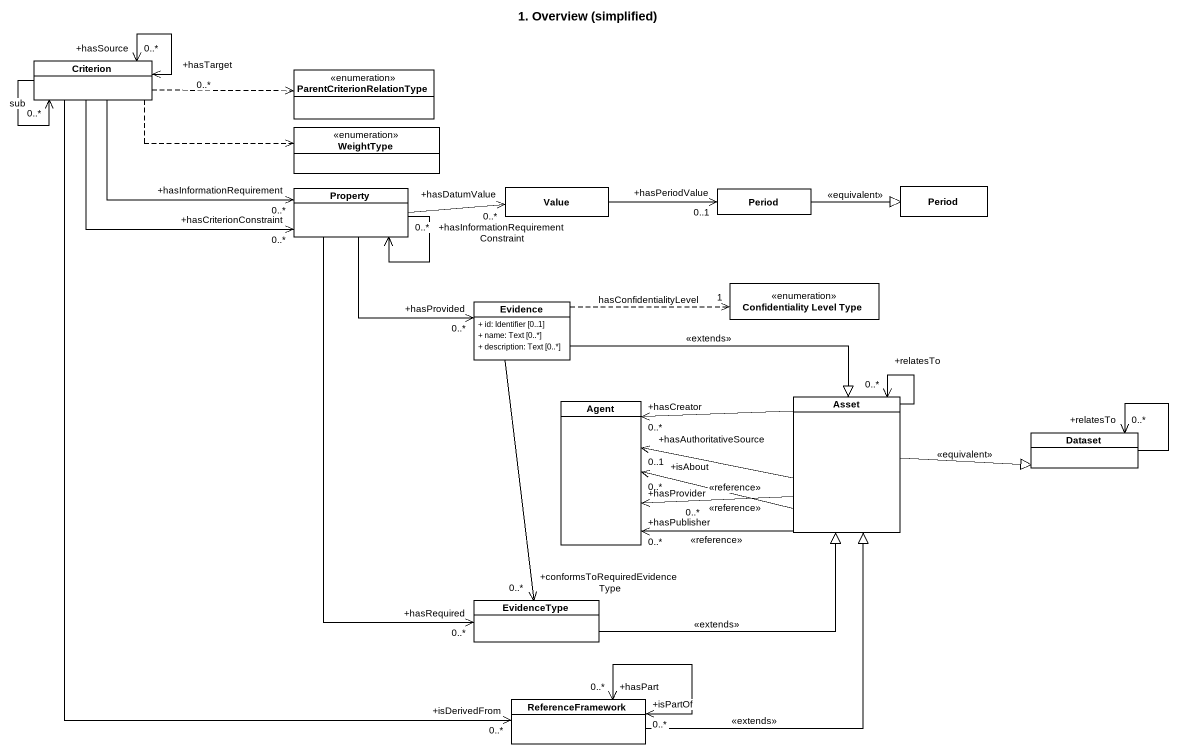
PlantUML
@startuml
title 1. Overview (simplified)
hide circle
hide empty members
skinparam classAttributeIconSize 0
class Criterion
enum ParentCriterionRelationType
enum WeightType
class Property
class Value
class Period
class "Period" as Period_2
class Evidence {
  + id: Identifier [0..1]
  + name: Text [0..*]
  + description: Text [0..*]
}
enum "Confidentiality Level Type" as Confidentiality_Level_Type
class Asset
class "Agent" as Agent_
class Dataset
class EvidenceType
class ReferenceFramework
Criterion --> "0..*" Criterion : sub
Criterion "+hasTarget\n0..*" <--> "+hasSource\n0..*" Criterion
Criterion .right.> ParentCriterionRelationType
Criterion .right.> WeightType
Criterion -right-> "+hasCriterionConstraint\n0..*" Property
Criterion -right-> "+hasInformationRequirement\n0..*" Property
Criterion --> "+isDerivedFrom\n0..*" ReferenceFramework
Property <-- "+hasInformationRequirementConstraint\n0..*" Property
Property -right-> "+hasDatumValue\n0..*" Value
Property --> "+hasProvided\n0..*" Evidence
Property --> "+hasRequired\n0..*" EvidenceType
Value -right-> "+hasPeriodValue\n0..1" Period
Period -right-|> Period_2 : <<equivalent>>
Evidence .right.> "1" Confidentiality_Level_Type : hasConfidentialityLevel
Evidence -right-|> Asset : <<extends>>
Evidence --> "+conformsToRequiredEvidenceType\n0..*" EvidenceType
Asset --> "+relatesTo\n0..*" Asset
Asset -left-> "+hasCreator\n0..*" Agent_
Asset -left-> "+hasPublisher\n0..*" Agent_ : <<reference>>
Asset -left-> "+hasProvider\n0..*" Agent_ : <<reference>>
Asset -left-> "+hasAuthoritativeSource\n0..1" Agent_
Asset -left-> "+isAbout\n0..*" Agent_ : <<reference>>
Asset -right-|> Dataset : <<equivalent>>
Dataset --> "+relatesTo\n0..*" Dataset
EvidenceType -right-|> Asset : <<extends>>
ReferenceFramework -up-|> Asset : <<extends>>
ReferenceFramework "+isPartOf\n0..*" <--> "+hasPart\n0..*" ReferenceFramework
@enduml
